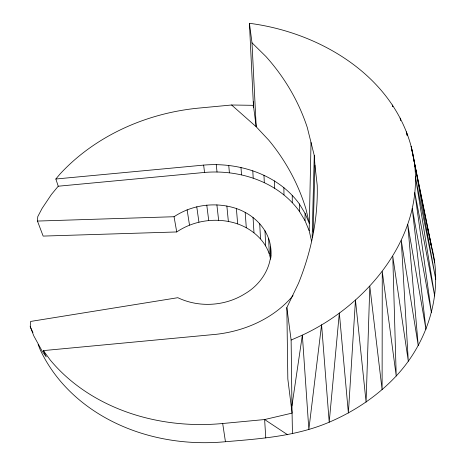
<?xml version="1.0" encoding="UTF-8"?>
<svg xmlns="http://www.w3.org/2000/svg" width="466" height="466" viewBox="0 0 466 466"><rect width="100%" height="100%" fill="white"/><g stroke="black" fill="none" stroke-linecap="round" stroke-linejoin="round"><path stroke-width="0.7" d="M311.533 240.992L309.168 230.693L304.997 220.616L299.323 211.203L299.37 203.957C277.823 174.366 239.11 162.04 203.642 165.104L55.85 179.008L58.233 186.214L51.417 194.473L42.144 208.319L37.769 216.626L37.466 221.065L43.146 236.087L176.736 231.952C194.421 220.004 217.5 217.04 237.672 223.907C253.358 229.47 267.606 242.268 270.56 259.201M304.997 220.616L305.102 213.411L299.37 203.957M309.168 230.693L311.02 142.503L307.28 127.509A367.878 267.985 -21.9 0 0 265.946 56.526L251.995 42.814L249.427 23.3C319.14 32.276 391.83 74.927 411.134 146.347L431.644 246.852C443.667 292.432 427.951 341.997 396.222 375.986C377.507 396.001 354.358 411.449 329.212 422.19C296.423 436.223 260.541 438.786 225.445 441.716A186.383 155.405 -7.8 0 1 40.14 349.605L38.107 344.409M312.156 237.264L314.259 155.469L311.02 142.503M313.129 232.097L314.94 165.15L314.259 155.469M253.644 101.728L253.236 106.772M293.027 295.613C274.084 318.266 245.273 331 216.3 334.297L43.402 350.601L46.28 356.909L42.324 351.457L33.832 335.934L30.238 326.713L30.599 321.447L177.82 297.698C199.046 307.875 225.189 306.249 245.058 293.685C261.205 284.318 272.855 266.004 270.641 246.951C268.253 228.596 253.37 214.308 236.373 208.529C215.729 201.627 192.19 204.638 174.051 216.725L37.466 221.065M292.444 433.549L291.949 405.834L302.352 335.136C371.967 302.778 432.495 226.627 411.134 146.347L434.714 262.841M43.402 350.601L50.188 359.938A192.912 158.073 -7.7 0 0 222.69 423.507L264.624 419.546L292.1 413.109L287.831 379.044L286.846 307.572L298.485 283.328A367.878 267.985 -21.9 0 0 317.218 185.311L314.94 165.15M55.85 179.008L59.782 174.29A192.912 158.073 -7.7 0 1 199.163 108.054L231.596 105.001L253.411 105.328L256.201 126.769L268.824 140.237A325.897 253.341 -24.3 0 1 305.993 209.129L309.319 223.534L305.102 213.411M291.949 405.834L291.122 340.058L302.352 335.136L308.847 429.483L321.581 324.703L329.212 422.19L339.335 312.954L348.382 413.016L355.459 300.063L366.09 402.123L369.806 286.2L382.103 389.704L382.266 271.544L396.222 375.986L392.774 256.277L408.303 361.185L401.284 240.578L418.235 345.551L407.779 224.624L425.959 329.311L412.27 208.57L431.44 312.703L414.792 192.586L434.691 295.957L415.392 176.8L435.762 279.268L414.146 161.347M58.233 186.214L204.551 172.443C239.728 169.403 278.074 181.792 299.323 211.203M287.598 434.749L264.624 419.546L265.777 437.906M231.596 105.001L256.201 126.769L251.995 42.814M30.238 326.713L32.958 332.625M430.776 244.172L431.644 246.852L429 234.788M392.826 106.446L392.483 105.036L392.756 106.458M400.696 120.234L400.201 118.108L400.626 120.24M407.232 135.455L406.451 131.907L407.173 135.46M427.602 228.404L428.691 233.367M174.051 216.725L176.736 231.952M187.111 209.758L189.493 225.061M222.69 423.507L225.445 441.716M196.757 206.77L198.924 222.113M286.846 307.572L291.122 340.058M206.776 205.127L208.721 220.5M203.642 165.104L204.551 172.443M216.9 204.871L218.624 220.255M216.241 164.644L217.028 171.995M226.855 206.013L228.363 221.402M228.748 165.442L229.406 172.799M236.373 208.529L237.672 223.907M245.186 212.362L246.293 227.711M240.986 167.486L241.522 174.843M253.044 217.424L253.982 232.732M252.782 170.76L253.207 178.111M259.713 223.587L260.506 238.837M253.521 107.5L249.427 23.3M264.985 230.693L265.667 245.879M263.977 175.233L264.292 182.579M268.672 238.551L269.272 253.661M270.641 246.951L270.991 256.248M270.793 255.636L270.874 257.768M274.392 180.86L274.602 188.188M283.87 187.582L283.98 194.887M292.246 195.312L292.275 202.588"/></g></svg>
